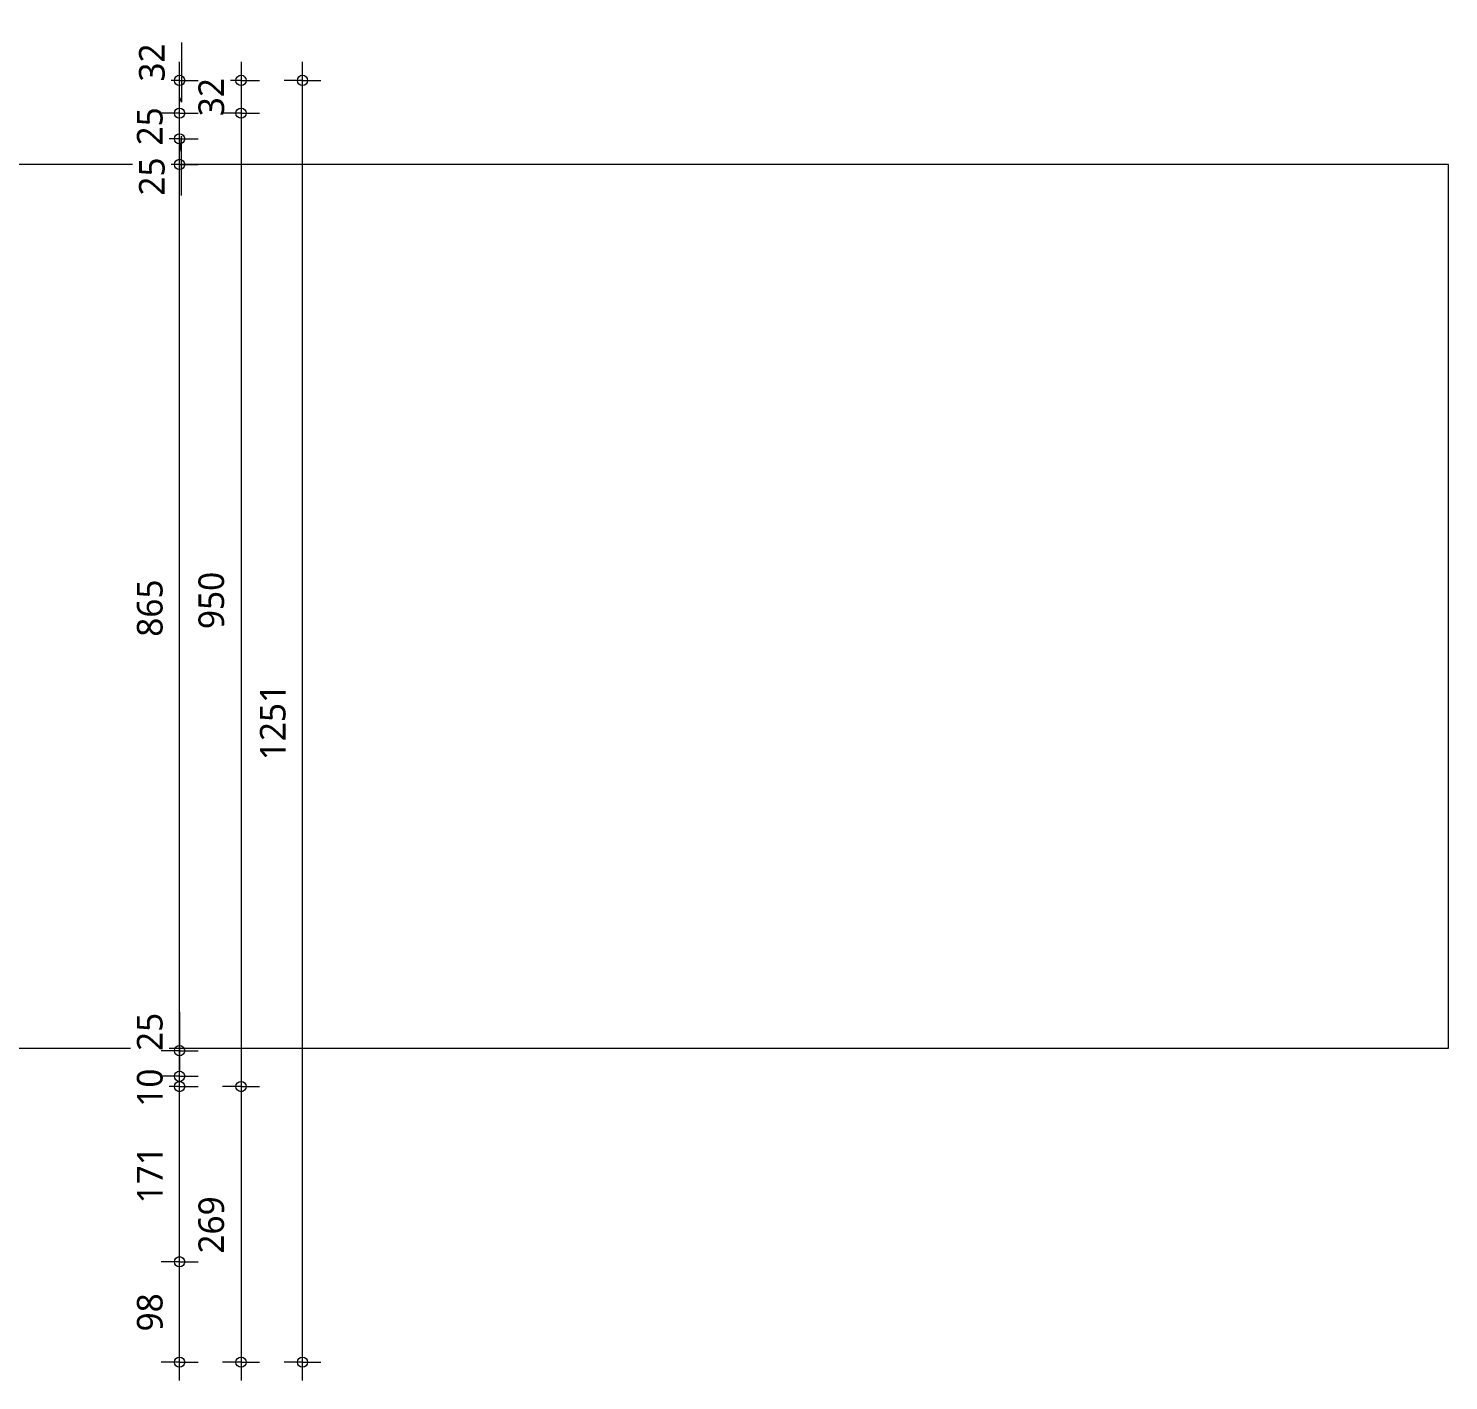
# Model space of a CAD drawing. Header units: millimetres. Extents: x 1789 to 13769, y 2055 to 27197.
# Drawn here: x 11383 to 12769, y 2496 to 3816 of the extents above; entities that cross this region are included whole.
import ezdxf

# ---------------------------------------------------------------- set-up
doc = ezdxf.new("R2010")
doc.units = ezdxf.units.MM
doc.linetypes.add('Dash', pattern=[6.35, 3.175, -3.175])
for name, color, linetype, lineweight in [('A-ANNO-DIMS', 211, 'Continuous', 13), ('A-ANNO-DIMS-10', 211, 'Continuous', 13), ('G-ANNO-REFR', 1, 'Dash', 13)]:
    doc.layers.add(name, color=color, linetype=linetype, lineweight=lineweight)
doc.styles.add('Segoe UI_2', font='segoeui.ttf', dxfattribs={"height": 25})
doc.dimstyles.new('2_5_mm_2', dxfattribs={"dimscale": 304.8, "dimtxt": 26.184099, "dimasz": 0.032808, "dimexe": 0.059055, "dimexo": 0.0625, "dimgap": 0.029528, "dimtad": 1, "dimdec": 0, "dimzin": 0, "dimdsep": 46, "dimtxsty": 'Segoe UI_2', "dimblk1": 'DOTBLANK', "dimblk2": 'DOTBLANK', "dimsah": 1, "dimcen": 0.09, "dimdle": 0.059055, "dimazin": 0, "dimtfac": 1, "dimtdec": 4, "dimtix": 1, "dimtmove": 1, "dimatfit": 3, "dimfxl": 0.059055, "dimfxlon": 1, "dimtvp": 1, "dimtfill": 1, "dimtolj": 1, "dimtzin": 0, "dimarcsym": 2})
doc.dimstyles.new('2_5_mm_3', dxfattribs={"dimscale": 304.8, "dimtxt": 26.184099, "dimasz": 0.032808, "dimexe": 0.059055, "dimexo": 0.0625, "dimgap": 0.029528, "dimtad": 1, "dimdec": 0, "dimzin": 0, "dimdsep": 46, "dimtxsty": 'Segoe UI_2', "dimblk1": 'DOTBLANK', "dimblk2": 'DOTBLANK', "dimsah": 1, "dimcen": 0.09, "dimdle": 0.059055, "dimazin": 0, "dimtfac": 1, "dimtdec": 4, "dimtix": 1, "dimtmove": 2, "dimatfit": 3, "dimfxl": 0.059055, "dimfxlon": 1, "dimtvp": 1, "dimtfill": 1, "dimtolj": 1, "dimtzin": 0, "dimarcsym": 2})
doc.dimstyles.new('2_5_mm_4', dxfattribs={"dimscale": 304.8, "dimtxt": 26.184099, "dimasz": 0.032808, "dimexe": 0.059055, "dimexo": 0.0625, "dimgap": 0.029528, "dimtad": 1, "dimdec": 0, "dimzin": 0, "dimdsep": 46, "dimtxsty": 'Segoe UI_2', "dimblk1": 'DOTBLANK', "dimblk2": 'DOTBLANK', "dimsah": 1, "dimcen": 0.09, "dimdle": 0.059055, "dimazin": 0, "dimtfac": 1, "dimtdec": 4, "dimtix": 1, "dimtmove": 0, "dimatfit": 3, "dimfxl": 0.059055, "dimfxlon": 1, "dimtvp": 1, "dimtfill": 1, "dimtolj": 1, "dimtzin": 0, "dimarcsym": 2})
picture_1 = doc.add_image_def('image1.jpg', size_in_pixel=(696, 388))

# ---------------------------------------------------------------- blocks, each defined once
blk = doc.blocks.new('DIMBLOCK440-Details Restauratie 1-10')
at = {"layer": 'A-ANNO-DIMS-10'}
for p, q in [((11590.8, 3783.4), (11590.8, 3733.4)), ((11590.8, 3765.4), (11572.8, 3765.4)), ((11590.8, 3765.4), (11608.8, 3765.4)), ((11590.8, 3733.4), (11572.8, 3733.4)), ((11590.8, 3733.4), (11608.8, 3733.4))]:
    blk.add_line(p, q, dxfattribs=at)
for centre in [(11590.8, 3765.4), (11590.8, 3733.4)]:
    blk.add_circle(centre, 5, dxfattribs=at)
at = {"layer": 'A-ANNO-DIMS-10', "color": 0, "insert": (11549.2, 3730.4), "char_height": 25, "width": 45.703, "attachment_point": 1, "rotation": 90, "line_spacing_factor": 1.142579, "style": 'Segoe UI_2', "bg_fill": 3, "box_fill_scale": 1.25, "bg_fill_color": 9, "bg_fill_true_color": 13158600, "bg_fill_transparency": 0}
blk.add_mtext('32', dxfattribs=at)
blk = doc.blocks.new('_DotBlank')
at = {"color": 0, "linetype": 'ByBlock', "lineweight": -2}
blk.add_line((-0.5, 0), (-1, 0), dxfattribs=at)
blk.add_circle((0, 0), 0.5, dxfattribs=at)
blk = doc.blocks.new('DIMBLOCK441-Details Restauratie 1-10')
at = {"layer": 'A-ANNO-DIMS-10'}
for p, q in [((11590.8, 3733.4), (11572.8, 3733.4)), ((11590.8, 3733.4), (11590.8, 2783.4)), ((11590.8, 3733.4), (11608.8, 3733.4)), ((11590.8, 2783.4), (11572.8, 2783.4)), ((11590.8, 2783.4), (11608.8, 2783.4))]:
    blk.add_line(p, q, dxfattribs=at)
for centre in [(11590.8, 3733.4), (11590.8, 2783.4)]:
    blk.add_circle(centre, 5, dxfattribs=at)
at = {"layer": 'A-ANNO-DIMS-10', "color": 0, "insert": (11549.2, 3229.9), "char_height": 25, "width": 68.555, "attachment_point": 1, "rotation": 90, "line_spacing_factor": 1.142579, "style": 'Segoe UI_2', "bg_fill": 3, "box_fill_scale": 1.25, "bg_fill_color": 9, "bg_fill_true_color": 13158600, "bg_fill_transparency": 0}
blk.add_mtext('950', dxfattribs=at)
blk = doc.blocks.new('DIMBLOCK442-Details Restauratie 1-10')
at = {"layer": 'A-ANNO-DIMS-10'}
for p, q in [((11590.8, 2783.4), (11572.8, 2783.4)), ((11590.8, 2783.4), (11590.8, 2496.4)), ((11590.8, 2783.4), (11608.8, 2783.4)), ((11590.8, 2514.4), (11572.8, 2514.4)), ((11590.8, 2514.4), (11608.8, 2514.4))]:
    blk.add_line(p, q, dxfattribs=at)
for centre in [(11590.8, 2783.4), (11590.8, 2514.4)]:
    blk.add_circle(centre, 5, dxfattribs=at)
at = {"layer": 'A-ANNO-DIMS-10', "color": 0, "insert": (11549.2, 2620.4), "char_height": 25, "width": 68.555, "attachment_point": 1, "rotation": 90, "line_spacing_factor": 1.142579, "style": 'Segoe UI_2', "bg_fill": 3, "box_fill_scale": 1.25, "bg_fill_color": 9, "bg_fill_true_color": 13158600, "bg_fill_transparency": 0}
blk.add_mtext('269', dxfattribs=at)
blk = doc.blocks.new('DIMBLOCK443-Details Restauratie 1-10')
at = {"layer": 'A-ANNO-DIMS-10'}
for p, q in [((11650.8, 2496.4), (11650.8, 3783.4)), ((11650.8, 3765.4), (11632.8, 3765.4)), ((11650.8, 3765.4), (11668.8, 3765.4)), ((11650.8, 2514.4), (11632.8, 2514.4)), ((11650.8, 2514.4), (11668.8, 2514.4))]:
    blk.add_line(p, q, dxfattribs=at)
for centre in [(11650.8, 3765.4), (11650.8, 2514.4)]:
    blk.add_circle(centre, 5, dxfattribs=at)
at = {"layer": 'A-ANNO-DIMS-10', "color": 0, "insert": (11609.2, 3101.9), "char_height": 25, "width": 91.406, "attachment_point": 1, "rotation": 90, "line_spacing_factor": 1.142579, "style": 'Segoe UI_2', "bg_fill": 3, "box_fill_scale": 1.25, "bg_fill_color": 9, "bg_fill_true_color": 13158600, "bg_fill_transparency": 0}
blk.add_mtext('1251', dxfattribs=at)
blk = doc.blocks.new('DIMBLOCK445-Details Restauratie 1-10')
at = {"layer": 'A-ANNO-DIMS-10'}
for p, q in [((11530.8, 2612.4), (11512.8, 2612.4)), ((11530.8, 2496.4), (11530.8, 2612.4)), ((11530.8, 2612.4), (11548.8, 2612.4)), ((11530.8, 2514.4), (11512.8, 2514.4)), ((11530.8, 2514.4), (11548.8, 2514.4))]:
    blk.add_line(p, q, dxfattribs=at)
for centre in [(11530.8, 2612.4), (11530.8, 2514.4)]:
    blk.add_circle(centre, 5, dxfattribs=at)
at = {"layer": 'A-ANNO-DIMS-10', "color": 0, "insert": (11489.2, 2544.4), "char_height": 25, "width": 45.703, "attachment_point": 1, "rotation": 90, "line_spacing_factor": 1.142579, "style": 'Segoe UI_2', "bg_fill": 3, "box_fill_scale": 1.25, "bg_fill_color": 9, "bg_fill_true_color": 13158600, "bg_fill_transparency": 0}
blk.add_mtext('98', dxfattribs=at)
blk = doc.blocks.new('DIMBLOCK446-Details Restauratie 1-10')
at = {"layer": 'A-ANNO-DIMS-10'}
for p, q in [((11530.8, 2783.4), (11512.8, 2783.4)), ((11530.8, 2612.4), (11530.8, 2783.4)), ((11530.8, 2783.4), (11548.8, 2783.4)), ((11530.8, 2612.4), (11512.8, 2612.4)), ((11530.8, 2612.4), (11548.8, 2612.4))]:
    blk.add_line(p, q, dxfattribs=at)
for centre in [(11530.8, 2783.4), (11530.8, 2612.4)]:
    blk.add_circle(centre, 5, dxfattribs=at)
at = {"layer": 'A-ANNO-DIMS-10', "color": 0, "insert": (11489.2, 2669.4), "char_height": 25, "width": 68.555, "attachment_point": 1, "rotation": 90, "line_spacing_factor": 1.142579, "style": 'Segoe UI_2', "bg_fill": 3, "box_fill_scale": 1.25, "bg_fill_color": 9, "bg_fill_true_color": 13158600, "bg_fill_transparency": 0}
blk.add_mtext('171', dxfattribs=at)
blk = doc.blocks.new('DIMBLOCK447-Details Restauratie 1-10')
at = {"layer": 'A-ANNO-DIMS-10'}
for p, q in [((11530.8, 2793.4), (11512.8, 2793.4)), ((11530.8, 2783.4), (11530.8, 2793.4)), ((11530.8, 2793.4), (11548.8, 2793.4)), ((11530.8, 2783.4), (11512.8, 2783.4)), ((11530.8, 2783.4), (11548.8, 2783.4))]:
    blk.add_line(p, q, dxfattribs=at)
for centre in [(11530.8, 2793.4), (11530.8, 2783.4)]:
    blk.add_circle(centre, 5, dxfattribs=at)
at = {"layer": 'A-ANNO-DIMS-10', "color": 0, "insert": (11489.2, 2763.7), "char_height": 25, "width": 45.703, "attachment_point": 1, "rotation": 90, "line_spacing_factor": 1.142579, "style": 'Segoe UI_2', "bg_fill": 3, "box_fill_scale": 1.25, "bg_fill_color": 9, "bg_fill_true_color": 13158600, "bg_fill_transparency": 0}
blk.add_mtext('10', dxfattribs=at)
blk = doc.blocks.new('DIMBLOCK448-Details Restauratie 1-10')
at = {"layer": 'A-ANNO-DIMS-10'}
for p, q in [((11530.8, 2856.2), (11530.8, 2798.1)), ((11530.8, 2818.4), (11512.8, 2818.4)), ((11530.8, 2793.4), (11530.8, 2818.4)), ((11530.8, 2818.4), (11548.8, 2818.4)), ((11530.8, 2798.1), (11530.8, 2805.9)), ((11530.8, 2793.4), (11512.8, 2793.4)), ((11530.8, 2793.4), (11548.8, 2793.4))]:
    blk.add_line(p, q, dxfattribs=at)
for centre in [(11530.8, 2818.4), (11530.8, 2793.4)]:
    blk.add_circle(centre, 5, dxfattribs=at)
at = {"layer": 'A-ANNO-DIMS-10', "color": 0, "insert": (11489.2, 2818.1), "char_height": 25, "width": 45.703, "attachment_point": 1, "rotation": 90, "line_spacing_factor": 1.142579, "style": 'Segoe UI_2', "bg_fill": 3, "box_fill_scale": 1.25, "bg_fill_color": 9, "bg_fill_true_color": 13158600, "bg_fill_transparency": 0}
blk.add_mtext('25', dxfattribs=at)
blk = doc.blocks.new('DIMBLOCK449-Details Restauratie 1-10')
at = {"layer": 'A-ANNO-DIMS-10'}
for p, q in [((11530.8, 3683.4), (11512.8, 3683.4)), ((11530.8, 2818.4), (11530.8, 3683.4)), ((11530.8, 3683.4), (11548.8, 3683.4)), ((11530.8, 2818.4), (11512.8, 2818.4)), ((11530.8, 2818.4), (11548.8, 2818.4))]:
    blk.add_line(p, q, dxfattribs=at)
for centre in [(11530.8, 3683.4), (11530.8, 2818.4)]:
    blk.add_circle(centre, 5, dxfattribs=at)
at = {"layer": 'A-ANNO-DIMS-10', "color": 0, "insert": (11489.2, 3222.4), "char_height": 25, "width": 68.555, "attachment_point": 1, "rotation": 90, "line_spacing_factor": 1.142579, "style": 'Segoe UI_2', "bg_fill": 3, "box_fill_scale": 1.25, "bg_fill_color": 9, "bg_fill_true_color": 13158600, "bg_fill_transparency": 0}
blk.add_mtext('865', dxfattribs=at)
blk = doc.blocks.new('DIMBLOCK450-Details Restauratie 1-10')
at = {"layer": 'A-ANNO-DIMS-10'}
for p, q in [((11530.8, 3708.4), (11512.8, 3708.4)), ((11532.8, 3711), (11530.8, 3695.9)), ((11530.8, 3683.4), (11530.8, 3708.4)), ((11530.8, 3708.4), (11548.8, 3708.4)), ((11532.8, 3652.9), (11532.8, 3711)), ((11530.8, 3683.4), (11512.8, 3683.4)), ((11530.8, 3683.4), (11548.8, 3683.4))]:
    blk.add_line(p, q, dxfattribs=at)
for centre in [(11530.8, 3708.4), (11530.8, 3683.4)]:
    blk.add_circle(centre, 5, dxfattribs=at)
at = {"layer": 'A-ANNO-DIMS-10', "color": 0, "insert": (11491.2, 3652.9), "char_height": 25, "width": 45.703, "attachment_point": 1, "rotation": 90, "line_spacing_factor": 1.142579, "style": 'Segoe UI_2', "bg_fill": 3, "box_fill_scale": 1.25, "bg_fill_color": 9, "bg_fill_true_color": 13158600, "bg_fill_transparency": 0}
blk.add_mtext('25', dxfattribs=at)
blk = doc.blocks.new('DIMBLOCK451-Details Restauratie 1-10')
at = {"layer": 'A-ANNO-DIMS-10'}
for p, q in [((11530.8, 3733.4), (11512.8, 3733.4)), ((11530.8, 3708.4), (11530.8, 3733.4)), ((11530.8, 3733.4), (11548.8, 3733.4)), ((11530.8, 3708.4), (11512.8, 3708.4)), ((11530.8, 3708.4), (11548.8, 3708.4))]:
    blk.add_line(p, q, dxfattribs=at)
for centre in [(11530.8, 3733.4), (11530.8, 3708.4)]:
    blk.add_circle(centre, 5, dxfattribs=at)
at = {"layer": 'A-ANNO-DIMS-10', "color": 0, "insert": (11489.2, 3701.9), "char_height": 25, "width": 45.703, "attachment_point": 1, "rotation": 90, "line_spacing_factor": 1.142579, "style": 'Segoe UI_2', "bg_fill": 3, "box_fill_scale": 1.25, "bg_fill_color": 9, "bg_fill_true_color": 13158600, "bg_fill_transparency": 0}
blk.add_mtext('25', dxfattribs=at)
blk = doc.blocks.new('DIMBLOCK452-Details Restauratie 1-10')
at = {"layer": 'A-ANNO-DIMS-10'}
for p, q in [((11532.8, 3802.3), (11532.8, 3744.2)), ((11530.8, 3733.4), (11530.8, 3783.4)), ((11530.8, 3765.4), (11512.8, 3765.4)), ((11530.8, 3765.4), (11548.8, 3765.4)), ((11532.8, 3744.2), (11530.8, 3749.4)), ((11530.8, 3733.4), (11512.8, 3733.4)), ((11530.8, 3733.4), (11548.8, 3733.4))]:
    blk.add_line(p, q, dxfattribs=at)
for centre in [(11530.8, 3765.4), (11530.8, 3733.4)]:
    blk.add_circle(centre, 5, dxfattribs=at)
at = {"layer": 'A-ANNO-DIMS-10', "color": 0, "insert": (11491.2, 3764.2), "char_height": 25, "width": 45.703, "attachment_point": 1, "rotation": 90, "line_spacing_factor": 1.142579, "style": 'Segoe UI_2', "bg_fill": 3, "box_fill_scale": 1.25, "bg_fill_color": 9, "bg_fill_true_color": 13158600, "bg_fill_transparency": 0}
blk.add_mtext('32', dxfattribs=at)

msp = doc.modelspace()

# ---------------------------------------------------------------- dimensions: what is measured, and where the dimension line sits
at = {"layer": 'A-ANNO-DIMS'}
dim = msp.add_linear_dim(base=(11590.8, 3733.4), p1=(11572.8, 3765.4), p2=(11572.8, 3733.4), angle=90, dimstyle='2_5_mm_4', override={"dimpost": '<>', "dimfxl": 32}, dxfattribs=at)
dim.commit()
dim.dimension.update_dxf_attribs({"geometry": 'DIMBLOCK440-Details Restauratie 1-10', "text_midpoint": (11568.8, 3749.4)})

# ---------------------------------------------------------------- pictures from other files: only their frames are drawn
at = {"layer": 'G-ANNO-REFR'}
image = msp.add_image(picture_1, insert=(12769.4, 2821), size_in_units=(1546.6, 862.2), rotation=180, dxfattribs=at)
image.dxf.v_pixel = (0, 2.2222)
image.dxf.flags = 7

# ---------------------------------------------------------------- next in the draw order: dimensions: what is measured, and where the dimension line sits
at = {"layer": 'A-ANNO-DIMS'}
dim = msp.add_linear_dim(base=(11590.8, 2783.4), p1=(11572.8, 3733.4), p2=(11572.8, 2783.4), angle=90, dimstyle='2_5_mm_4', override={"dimpost": '<>', "dimfxl": 950}, dxfattribs=at)
dim.commit()
dim.dimension.update_dxf_attribs({"geometry": 'DIMBLOCK441-Details Restauratie 1-10', "text_midpoint": (11568.8, 3258.4)})

# ---------------------------------------------------------------- next in the draw order: dimensions: what is measured, and where the dimension line sits
dim = msp.add_linear_dim(base=(11590.8, 2514.4), p1=(11572.8, 2783.4), p2=(11572.8, 2514.4), angle=90, dimstyle='2_5_mm_4', override={"dimpost": '<>', "dimfxl": 269}, dxfattribs=at)
dim.commit()
dim.dimension.update_dxf_attribs({"geometry": 'DIMBLOCK442-Details Restauratie 1-10', "text_midpoint": (11568.8, 2648.9)})

# ---------------------------------------------------------------- next in the draw order: dimensions: what is measured, and where the dimension line sits
for base, p1, p2, override, picture, middle in [((11650.8, 3765.4), (11632.8, 2514.4), (11632.8, 3765.4), {"dimpost": '<>', "dimfxl": 1251}, 'DIMBLOCK443-Details Restauratie 1-10', (11628.8, 3139.9)), ((11530.8, 2612.4), (11512.8, 2514.4), (11512.8, 2612.4), {"dimpost": '<>', "dimfxl": 98}, 'DIMBLOCK445-Details Restauratie 1-10', (11508.8, 2563.4))]:
    dim = msp.add_linear_dim(base=base, p1=p1, p2=p2, angle=90, dimstyle='2_5_mm_4', override=override, dxfattribs=at)
    dim.commit()
    dim.dimension.update_dxf_attribs({"geometry": picture, "text_midpoint": middle})

# ---------------------------------------------------------------- next in the draw order: dimensions: what is measured, and where the dimension line sits
dim = msp.add_linear_dim(base=(11530.8, 2783.4), p1=(11512.8, 2612.4), p2=(11512.8, 2783.4), angle=90, dimstyle='2_5_mm_4', override={"dimpost": '<>', "dimfxl": 171}, dxfattribs=at)
dim.commit()
dim.dimension.update_dxf_attribs({"geometry": 'DIMBLOCK446-Details Restauratie 1-10', "text_midpoint": (11509, 2697.9)})

# ---------------------------------------------------------------- next in the draw order: dimensions: what is measured, and where the dimension line sits
dim = msp.add_linear_dim(base=(11530.8, 2793.4), p1=(11512.8, 2783.4), p2=(11512.8, 2793.4), angle=90, dimstyle='2_5_mm_3', override={"dimpost": '<>', "dimfxl": 10}, dxfattribs=at)
dim.commit()
dim.dimension.update_dxf_attribs({"geometry": 'DIMBLOCK447-Details Restauratie 1-10', "text_midpoint": (11505.8, 2786.6), "dimtype": 160, "text_rotation": 90})

# ---------------------------------------------------------------- next in the draw order: dimensions: what is measured, and where the dimension line sits
dim = msp.add_linear_dim(base=(11530.8, 2818.4), p1=(11512.8, 2793.4), p2=(11512.8, 2818.4), angle=90, dimstyle='2_5_mm_2', override={"dimpost": '<>', "dimfxl": 25}, dxfattribs=at)
dim.commit()
dim.dimension.update_dxf_attribs({"geometry": 'DIMBLOCK448-Details Restauratie 1-10', "text_midpoint": (11505.8, 2840.9), "dimtype": 160, "text_rotation": 90})

# ---------------------------------------------------------------- next in the draw order: dimensions: what is measured, and where the dimension line sits
dim = msp.add_linear_dim(base=(11530.8, 3683.4), p1=(11512.8, 2818.4), p2=(11512.8, 3683.4), angle=90, dimstyle='2_5_mm_4', override={"dimpost": '<>', "dimfxl": 865}, dxfattribs=at)
dim.commit()
dim.dimension.update_dxf_attribs({"geometry": 'DIMBLOCK449-Details Restauratie 1-10', "text_midpoint": (11508.8, 3250.9)})

# ---------------------------------------------------------------- next in the draw order: dimensions: what is measured, and where the dimension line sits
dim = msp.add_linear_dim(base=(11530.8, 3708.4), p1=(11512.8, 3683.4), p2=(11512.8, 3708.4), angle=90, dimstyle='2_5_mm_2', override={"dimpost": '<>', "dimfxl": 25}, dxfattribs=at)
dim.commit()
dim.dimension.update_dxf_attribs({"geometry": 'DIMBLOCK450-Details Restauratie 1-10', "text_midpoint": (11507.9, 3675.7), "dimtype": 160, "text_rotation": 90})

# ---------------------------------------------------------------- next in the draw order: dimensions: what is measured, and where the dimension line sits
dim = msp.add_linear_dim(base=(11530.8, 3733.4), p1=(11512.8, 3708.4), p2=(11512.8, 3733.4), angle=90, dimstyle='2_5_mm_4', override={"dimpost": '<>', "dimfxl": 25}, dxfattribs=at)
dim.commit()
dim.dimension.update_dxf_attribs({"geometry": 'DIMBLOCK451-Details Restauratie 1-10', "text_midpoint": (11508.8, 3720.9)})

# ---------------------------------------------------------------- next in the draw order: dimensions: what is measured, and where the dimension line sits
dim = msp.add_linear_dim(base=(11530.8, 3765.4), p1=(11512.8, 3733.4), p2=(11512.8, 3765.4), angle=90, dimstyle='2_5_mm_2', override={"dimpost": '<>', "dimfxl": 32}, dxfattribs=at)
dim.commit()
dim.dimension.update_dxf_attribs({"geometry": 'DIMBLOCK452-Details Restauratie 1-10', "text_midpoint": (11507.9, 3787), "dimtype": 160, "text_rotation": 90})

doc.saveas('drawing.dxf')
